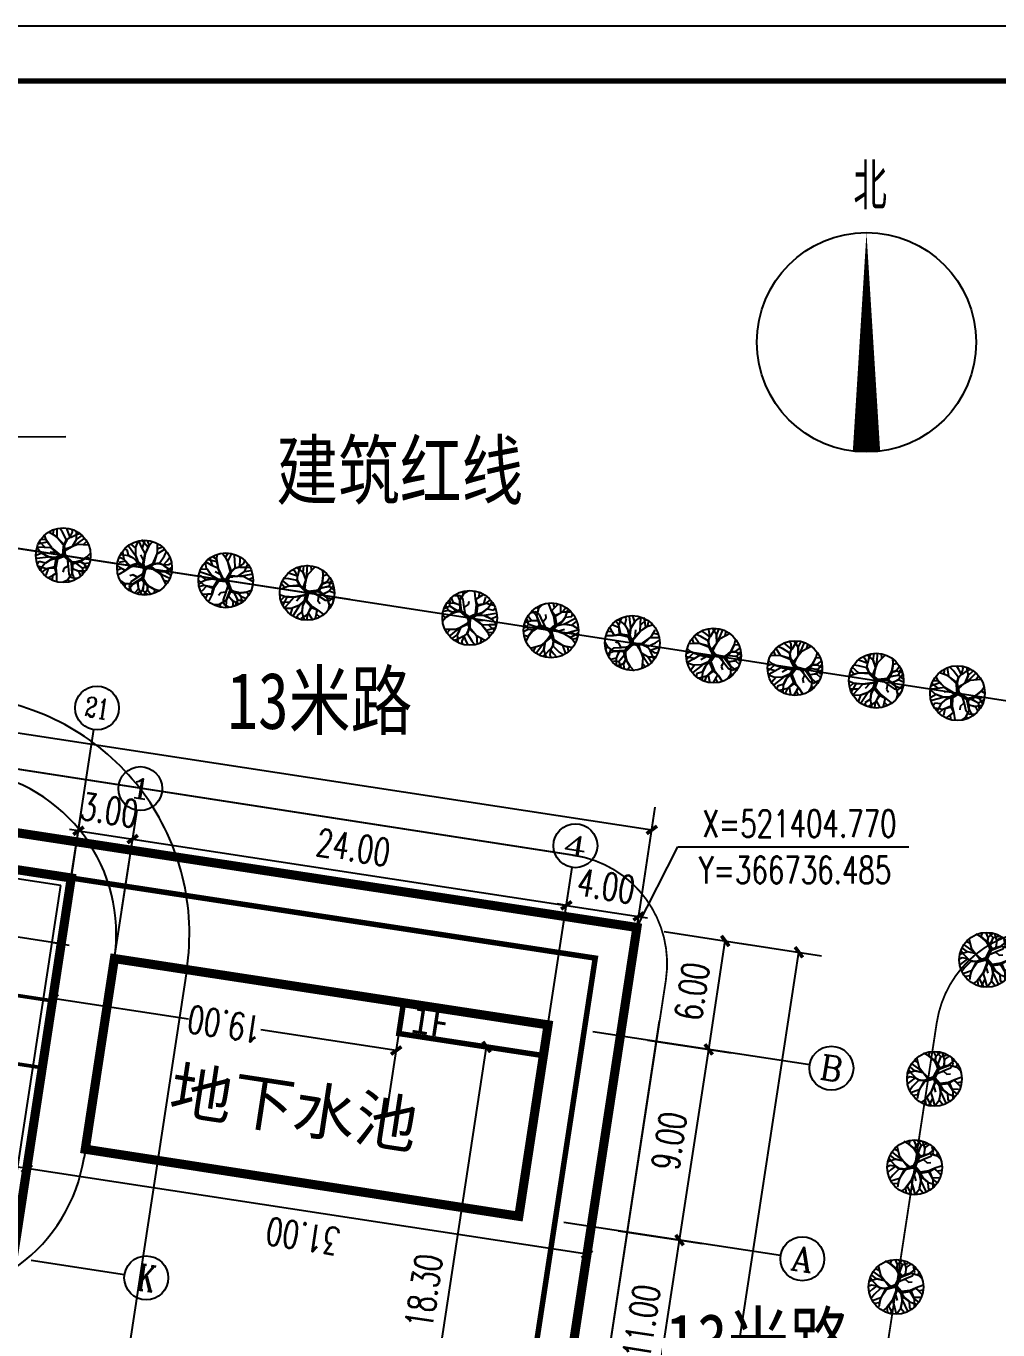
# Model space of a CAD drawing. Extents: x 367348645 to 367600945, y 521264746 to 521442946.
# Drawn here: x 367515007 to 367568174, y 521371633 to 521442946 of the extents above; entities that cross this region are included whole.
import ezdxf
from ezdxf.enums import TextEntityAlignment as Align

# ---------------------------------------------------------------- set-up
doc = ezdxf.new("R2010")
doc.units = 0
doc.header["$LTSCALE"] = 1000
doc.header["$MEASUREMENT"] = 0
doc.linetypes.add('DASH', pattern=[0.35, 0.25, -0.1])
for name, color, linetype in [('0-图框', 4, 'Continuous'), ('AXIS', 3, 'Continuous'), ('AXIS_TEXT', 7, 'Continuous'), ('DIM_COOR', 3, 'Continuous'), ('DIM_SYMB', 3, 'Continuous'), ('DLSS', 5, 'Continuous'), ('PUB_DIM', 3, 'Continuous'), ('PUB_TEXT', 7, 'Continuous'), ('PUB_TITLE', 4, 'Continuous'), ('TREE', 74, 'Continuous')]:
    doc.layers.add(name, color=color, linetype=linetype)
doc.styles.add('-宋体', font='SimSun.ttf', dxfattribs={"width": 0.8})
doc.styles.add('_TCH_AXIS', font='COMPLEX', dxfattribs={"bigfont": 'GBCBIG'})
doc.styles.add('_TCH_DIM', font='SIMPLEX', dxfattribs={"bigfont": 'GBCBIG'})
doc.styles.add('_TCH_DIM_T3', font='SIMPLEX', dxfattribs={"width": 0.705882, "bigfont": 'GBCBIG'})
doc.styles.add('COMPLEX', font='COMPLEX')
doc.styles.add('DIM_FONT', font='SIMPLEX', dxfattribs={"width": 0.7, "bigfont": 'GBCBIG'})
doc.styles.add('TQ', font='SIMHEI.TTF')
doc.dimstyles.new('_TCH_ARCH_MM_M&&500', dxfattribs={"dimtxt": 1487.5, "dimasz": 500, "dimexe": 1250, "dimexo": 1500, "dimgap": 631.25, "dimtad": 1, "dimlfac": 0.001, "dimzin": 0, "dimdsep": 46, "dimtxsty": '_TCH_DIM_T3', "dimblk": 'ARCHTICK', "dimcen": 0.09, "dimclrt": 7, "dimazin": 2, "dimtfac": 1, "dimtdec": 0, "dimtix": 1, "dimtmove": 2, "dimatfit": 3, "dimldrblk": 'ARCHTICK', "dimfxl": 1, "dimtolj": 1, "dimtzin": 0, "dimarcsym": 0})
doc.dimstyles.new('DIMN300', dxfattribs={"dimscale": 3, "dimtxt": 300, "dimasz": 1, "dimexe": 250, "dimexo": 300, "dimgap": 150, "dimtad": 1, "dimdec": 0, "dimzin": 0, "dimdsep": 46, "dimtxsty": 'DIM_FONT', "dimblk": '_DIMX', "dimcen": 0.09, "dimclrt": 7, "dimadec": 0, "dimazin": 0, "dimtfac": 1, "dimtdec": 0, "dimtix": 1, "dimtmove": 2, "dimatfit": 3, "dimldrblk": '_DIMX', "dimfxl": 1, "dimtolj": 1, "dimtzin": 0, "dimarcsym": 0})

# ---------------------------------------------------------------- blocks, each defined once
blk = doc.blocks.new('$植物$00000094')
for p, q in [((-176, 850, 0), (-203, 1050, 0)), ((-176, 850, 0), (38, 1064, 0)), ((-42, 970, 0), (-96, 1064, 0)), ((212, 970, 0), (172, 1050, 0)), ((-551, 583, 0), (-791, 703, 0)), ((-524, 743, 0), (-671, 837, 0)), ((-310, 489, 0), (-551, 583, 0)), ((-524, 583, 0), (-524, 930, 0)), ((-510, 569, 0), (-524, 743, 0)), ((-283, 529, 0), (-524, 583, 0)), ((-203, 770, 0), (-390, 970, 0)), ((-310, 516, 0), (-203, 770, 0)), ((-256, 516, 0), (-176, 850, 0)), ((52, 770, 0), (-42, 970, 0)), ((11, 315, 0), (65, 556, 0)), ((25, 289, 0), (78, 556, 0)), ((38, 770, 0), (212, 970, 0)), ((65, 556, 0), (38, 770, 0)), ((78, 556, 0), (52, 770, 0)), ((52, 315, 0), (225, 569, 0)), ((52, 382, 0), (199, 543, 0)), ((199, 556, 0), (359, 997, 0)), ((199, 543, 0), (453, 716, 0)), ((225, 569, 0), (493, 743, 0)), ((453, 716, 0), (480, 957, 0)), ((480, 289, 0), (613, 529, 0)), ((493, 743, 0), (734, 783, 0)), ((613, 529, 0), (747, 756, 0)), ((613, 503, 0), (894, 583, 0)), ((747, 329, 0), (854, 703, 0)), ((-805, 21, 0), (-1072, 48, 0)), ((-952, 289, 0), (-1059, 235, 0)), ((-938, 115, 0), (-1059, -72, 0)), ((-952, 302, 0), (-952, 489, 0)), ((-805, 35, 0), (-952, 302, 0)), ((-805, 35, 0), (-952, 289, 0)), ((-765, 142, 0), (-938, 115, 0)), ((-403, -139, 0), (-805, 35, 0)), ((-443, -179, 0), (-805, 21, 0)), ((-470, 21, 0), (-765, 142, 0)), ((-484, 222, 0), (-591, 315, 0)), ((-470, 35, 0), (-484, 222, 0)), ((-270, -72, 0), (-470, 35, 0)), ((-203, -72, 0), (-470, 21, 0)), ((-42, 8, 0), (-403, -139, 0)), ((-243, 489, 0), (-310, 516, 0)), ((-29, 275, 0), (-310, 489, 0)), ((-2, 329, 0), (-256, 516, 0)), ((-176, 409, 0), (-243, 489, 0)), ((-122, 382, 0), (-176, 409, 0)), ((-69, 355, 0), (-122, 382, 0)), ((-42, 289, 0), (-69, 355, 0)), ((-56, -5, 0), (-29, 275, 0)), ((-42, 8, 0), (11, 315, 0)), ((92, 115, 0), (-15, -19, 0)), ((-15, 35, 0), (346, -233, 0)), ((-15, 21, 0), (292, -166, 0)), ((-2, -45, 0), (52, 88, 0)), ((0, 2, 0), (52, 315, 0)), ((0, 2, 0), (25, 289, 0)), ((25, 115, 0), (480, 289, 0)), ((38, -45, 0), (52, 382, 0)), ((52, 88, 0), (480, 275, 0)), ((212, 168, 0), (346, 409, 0)), ((480, 275, 0), (854, 342, 0)), ((480, 275, 0), (854, 329, 0)), ((493, 275, 0), (747, 329, 0)), ((734, -126, 0), (1042, 75, 0)), ((854, 342, 0), (948, 476, 0)), ((854, 329, 0), (1015, 302, 0)), ((-831, -259, 0), (-1059, -219, 0)), ((-818, -433, 0), (-992, -326, 0)), ((-831, -259, 0), (-952, -500, 0)), ((-631, -72, 0), (-831, -259, 0)), ((-617, -86, 0), (-831, -246, 0)), ((-497, -313, 0), (-818, -433, 0)), ((-805, -446, 0), (-818, -660, 0)), ((-484, -286, 0), (-805, -446, 0)), ((-497, -460, 0), (-684, -580, 0)), ((-537, -500, 0), (-658, -580, 0)), ((-430, -139, 0), (-617, -86, 0)), ((-470, -166, 0), (-537, -500, 0)), ((-524, -487, 0), (-497, -807, 0)), ((-377, -166, 0), (-510, -446, 0)), ((-510, -446, 0), (-484, -807, 0)), ((-390, -139, 0), (-497, -460, 0)), ((-417, -152, 0), (-497, -406, 0)), ((-457, -192, 0), (-497, -313, 0)), ((-430, -206, 0), (-497, -500, 0)), ((-350, -152, 0), (-457, -192, 0)), ((-15, -5, 0), (-443, -179, 0)), ((-29, -72, 0), (-430, -206, 0)), ((-42, -32, 0), (-377, -166, 0)), ((-29, -59, 0), (-350, -152, 0)), ((25, -86, 0), (-270, -72, 0)), ((-29, -32, 0), (-203, -72, 0)), ((-56, -5, 0), (292, -192, 0)), ((-15, -59, 0), (185, -192, 0)), ((-2, -86, 0), (359, -246, 0)), ((118, -126, 0), (132, -286, 0)), ((185, -192, 0), (118, -714, 0)), ((132, -126, 0), (159, -714, 0)), ((145, -139, 0), (145, -487, 0)), ((145, -487, 0), (319, -754, 0)), ((159, -513, 0), (306, -754, 0)), ((292, -166, 0), (480, -380, 0)), ((292, -192, 0), (466, -393, 0)), ((306, -192, 0), (734, -112, 0)), ((346, -233, 0), (734, -112, 0)), ((359, -246, 0), (466, -406, 0)), ((466, -393, 0), (506, -567, 0)), ((480, -380, 0), (506, -553, 0)), ((480, -393, 0), (827, -393, 0)), ((734, -112, 0), (921, -19, 0)), ((734, -112, 0), (1055, -273, 0)), ((827, -393, 0), (1015, -366, 0)), ((921, -19, 0), (1055, -126, 0)), ((-684, -580, 0), (-912, -567, 0)), ((-671, -580, 0), (-738, -767, 0)), ((-497, -807, 0), (-631, -874, 0)), ((-484, -807, 0), (-417, -1021, 0)), ((118, -714, 0), (-96, -1075, 0)), ((11, -914, 0), (65, -1088, 0)), ((159, -714, 0), (212, -1088, 0)), ((306, -754, 0), (600, -901, 0)), ((319, -754, 0), (346, -1021, 0)), ((493, -847, 0), (466, -981, 0)), ((493, -580, 0), (493, -847, 0)), ((506, -553, 0), (640, -740, 0)), ((506, -567, 0), (720, -593, 0)), ((640, -740, 0), (747, -781, 0)), ((720, -593, 0), (881, -607, 0))]:
    blk.add_line(p, q)
blk.add_circle((0, 2, 0), 1086)
blk = doc.blocks.new('_ArchTick')
at = {"color": 0, "linetype": 'ByBlock', "const_width": 0.4}
blk.add_lwpolyline([(-0.5, -0.5), (0.5, 0.5)], dxfattribs=at)
blk = doc.blocks.new('*D14')
at = {"color": 0, "linetype": 'ByBlock'}
for p, q in [((366618042, 521111040), (366618748, 521115657)), ((366703109, 521101498), (366618559, 521114421)), ((366702592, 521098116), (366703298, 521102734))]:
    blk.add_line(p, q, dxfattribs=at)
at = {"layer": 'Defpoints', "color": 0, "linetype": 'ByBlock'}
for p in [(366618559, 521114421), (366617816, 521109557), (366702365, 521096634)]:
    blk.add_point(p, dxfattribs=at)
at = {"color": 0, "linetype": 'ByBlock', "xscale": 500, "yscale": 500, "zscale": 500}
for p, rotation in [((366618559, 521114421), 171.3095278682169), ((366703109, 521101498), 351.3095278682169)]:
    blk.add_blockref('_ArchTick', p, dxfattribs=dict(at, rotation=rotation))
at = {"color": 7, "linetype": 'ByBlock', "insert": (366660626, 521106600), "char_height": 1487.5, "attachment_point": 5, "rotation": 171.30953, "style": '_TCH_DIM_T3'}
blk.add_mtext('\\A1;85.53', dxfattribs=at)
blk = doc.blocks.new('*D15')
at = {"color": 0, "linetype": 'ByBlock'}
for p, q in [((366702592, 521098116), (366703298, 521102734)), ((366733753, 521096814), (366703109, 521101498)), ((366733236, 521093432), (366733942, 521098049))]:
    blk.add_line(p, q, dxfattribs=at)
at = {"layer": 'Defpoints', "color": 0, "linetype": 'ByBlock'}
for p in [(366703109, 521101498), (366702365, 521096634), (366733010, 521091950)]:
    blk.add_point(p, dxfattribs=at)
at = {"color": 0, "linetype": 'ByBlock', "xscale": 500, "yscale": 500, "zscale": 500}
for p, rotation in [((366703109, 521101498), 171.309527868228), ((366733753, 521096814), 351.309527868228)]:
    blk.add_blockref('_ArchTick', p, dxfattribs=dict(at, rotation=rotation))
at = {"color": 7, "linetype": 'ByBlock', "insert": (366718223, 521097797), "char_height": 1487.5, "attachment_point": 5, "rotation": 171.30953, "style": '_TCH_DIM_T3'}
blk.add_mtext('\\A1;31.00', dxfattribs=at)
blk = doc.blocks.new('*D27')
at = {"color": 0, "linetype": 'ByBlock'}
for p, q in [((367554171, 521392766), (367558520, 521392101)), ((367545196, 521313209), (367557284, 521392290)), ((367542083, 521313685), (367546432, 521313020))]:
    blk.add_line(p, q, dxfattribs=at)
at = {"layer": 'Defpoints', "color": 0, "linetype": 'ByBlock'}
for p in [(367552688, 521392993), (367557284, 521392290), (367540600, 521313912)]:
    blk.add_point(p, dxfattribs=at)
at = {"color": 0, "linetype": 'ByBlock', "xscale": 500, "yscale": 500, "zscale": 500}
for p, rotation in [((367557284, 521392290), 81.30926966846582), ((367545196, 521313209), 261.3092696684658)]:
    blk.add_blockref('_ArchTick', p, dxfattribs=dict(at, rotation=rotation))
at = {"color": 7, "linetype": 'ByBlock', "insert": (367549881, 521352957), "char_height": 1487.5, "attachment_point": 5, "rotation": 81.30927, "style": '_TCH_DIM_T3'}
blk.add_mtext('\\A1;80.00', dxfattribs=at)
blk = doc.blocks.new('*D30')
at = {"color": 0, "linetype": 'ByBlock'}
for p, q in [((367547407, 521377060), (367551993, 521376359)), ((367549329, 521367205), (367550757, 521376548)), ((367545979, 521367717), (367550564, 521367016))]:
    blk.add_line(p, q, dxfattribs=at)
at = {"layer": 'Defpoints', "color": 0, "linetype": 'ByBlock'}
for p in [(367545925, 521377287), (367550757, 521376548), (367544496, 521367943)]:
    blk.add_point(p, dxfattribs=at)
at = {"color": 0, "linetype": 'ByBlock', "xscale": 500, "yscale": 500, "zscale": 500}
for p, rotation in [((367550757, 521376548), 81.30926966831778), ((367549329, 521367205), 261.3092696683178)]:
    blk.add_blockref('_ArchTick', p, dxfattribs=dict(at, rotation=rotation))
at = {"color": 7, "linetype": 'ByBlock', "insert": (367548684, 521372084), "char_height": 1487.5, "attachment_point": 5, "rotation": 81.30927, "style": '_TCH_DIM_T3'}
blk.add_mtext('\\A1;11.00', dxfattribs=at)
blk = doc.blocks.new('*D35')
at = {"color": 0, "linetype": 'ByBlock'}
for p, q in [((366602248, 521136721), (366603026, 521141813)), ((366602837, 521140577), (366737301, 521120024)), ((366736712, 521116168), (366737490, 521121260))]:
    blk.add_line(p, q, dxfattribs=at)
at = {"layer": 'Defpoints', "color": 0, "linetype": 'ByBlock'}
for p in [(366602021, 521135239), (366737301, 521120024), (366736485, 521114686)]:
    blk.add_point(p, dxfattribs=at)
at = {"color": 0, "linetype": 'ByBlock', "xscale": 500, "yscale": 500, "zscale": 500}
for p, rotation in [((366602837, 521140577), 171.3095278682207), ((366737301, 521120024), 351.3095278682207)]:
    blk.add_blockref('_ArchTick', p, dxfattribs=dict(at, rotation=rotation))
at = {"color": 7, "linetype": 'ByBlock', "insert": (366670277, 521131660), "char_height": 1487.5, "attachment_point": 5, "rotation": 351.30953, "style": '_TCH_DIM_T3'}
blk.add_mtext('\\A1;136.03', dxfattribs=at)
blk = doc.blocks.new('_DIMX')
blk.add_line((-150, 0), (150, 0))
blk.add_lwpolyline([(-70, -70), (70, 70)])
blk = doc.blocks.new('*D37')
at = {"color": 0, "linetype": 'ByBlock'}
for p, q in [((367415198, 521411074), (367414671, 521407626)), ((367516926, 521392754), (367414788, 521408366)), ((367517342, 521395461), (367516815, 521392012))]:
    blk.add_line(p, q, dxfattribs=at)
at = {"layer": 'Defpoints', "color": 0, "linetype": 'ByBlock'}
for p in [(367415334, 521411964), (367414785, 521408367), (367517478, 521396351)]:
    blk.add_point(p, dxfattribs=at)
at = {"color": 0, "linetype": 'ByBlock', "xscale": 3, "yscale": 3, "zscale": 3}
for p, rotation in [((367414785, 521408367), 171.3092696683461), ((367516928, 521392754), 351.3092696683461)]:
    blk.add_blockref('_DIMX', p, dxfattribs=dict(at, rotation=rotation))
at = {"color": 7, "linetype": 'ByBlock', "insert": (367465993, 521401450), "char_height": 900, "attachment_point": 5, "rotation": 351.30927, "style": 'DIM_FONT'}
blk.add_mtext('\\A1;103.33', dxfattribs=at)
blk = doc.blocks.new('_AXISO')
blk.add_circle((0, 0), 0.5)
at = {"layer": 'AXIS_TEXT', "style": 'COMPLEX', "width": 1.041667}
blk.add_attdef('A', text='', height=0.56, dxfattribs=at).set_placement((-0.25, -0.28), (0.25, -0.28), align=Align.FIT)
blk = doc.blocks.new('*D40')
at = {"color": 0, "linetype": 'ByBlock'}
for p, q in [((367549001, 521387486), (367553586, 521386786)), ((367550757, 521376548), (367552351, 521386975)), ((367547407, 521377060), (367551993, 521376359))]:
    blk.add_line(p, q, dxfattribs=at)
at = {"layer": 'Defpoints', "color": 0, "linetype": 'ByBlock'}
for p in [(367547518, 521387713), (367552351, 521386975), (367545925, 521377287)]:
    blk.add_point(p, dxfattribs=at)
at = {"color": 0, "linetype": 'ByBlock', "xscale": 500, "yscale": 500, "zscale": 500}
for p, rotation in [((367552351, 521386975), 81.309269668377), ((367550757, 521376548), 261.309269668377)]:
    blk.add_blockref('_ArchTick', p, dxfattribs=dict(at, rotation=rotation))
at = {"color": 7, "linetype": 'ByBlock', "insert": (367550195, 521381969), "char_height": 1487.5, "attachment_point": 5, "rotation": 81.30927, "style": '_TCH_DIM_T3'}
blk.add_mtext('\\A1;9.00', dxfattribs=at)
blk = doc.blocks.new('*D41')
at = {"color": 0, "linetype": 'ByBlock'}
for p, q in [((367549908, 521393418), (367554493, 521392717)), ((367552351, 521386975), (367553257, 521392906)), ((367549001, 521387486), (367553586, 521386786))]:
    blk.add_line(p, q, dxfattribs=at)
at = {"layer": 'Defpoints', "color": 0, "linetype": 'ByBlock'}
for p in [(367548425, 521393644), (367553257, 521392906), (367547518, 521387713)]:
    blk.add_point(p, dxfattribs=at)
at = {"color": 0, "linetype": 'ByBlock', "xscale": 500, "yscale": 500, "zscale": 500}
for p, rotation in [((367553257, 521392906), 81.30926966934356), ((367552351, 521386975), 261.3092696693436)]:
    blk.add_blockref('_ArchTick', p, dxfattribs=dict(at, rotation=rotation))
at = {"color": 7, "linetype": 'ByBlock', "insert": (367551445, 521390148), "char_height": 1487.5, "attachment_point": 5, "rotation": 81.30927, "style": '_TCH_DIM_T3'}
blk.add_mtext('\\A1;6.00', dxfattribs=at)
blk = doc.blocks.new('*D42')
at = {"color": 0, "linetype": 'ByBlock'}
for p, q in [((367516671, 521391069), (367517449, 521396160)), ((367519637, 521390616), (367520415, 521395707)), ((367517260, 521394925), (367516766, 521395000)), ((367517260, 521394925), (367520226, 521394471)), ((367520226, 521394471), (367520720, 521394396))]:
    blk.add_line(p, q, dxfattribs=at)
at = {"layer": 'Defpoints', "color": 0, "linetype": 'ByBlock'}
for p in [(367520226, 521394471), (367516444, 521389586), (367519410, 521389133)]:
    blk.add_point(p, dxfattribs=at)
at = {"color": 0, "linetype": 'ByBlock', "xscale": 500, "yscale": 500, "zscale": 500}
for p, rotation in [((367517260, 521394925), 351.3095278689499), ((367520226, 521394471), 171.3095278689499)]:
    blk.add_blockref('_ArchTick', p, dxfattribs=dict(at, rotation=rotation))
at = {"color": 7, "linetype": 'ByBlock', "insert": (367518951, 521396057), "char_height": 1487.5, "attachment_point": 5, "rotation": 351.30953, "style": '_TCH_DIM_T3'}
blk.add_mtext('\\A1;3.00', dxfattribs=at)
blk = doc.blocks.new('*D43')
at = {"color": 0, "linetype": 'ByBlock'}
for p, q in [((367519637, 521390616), (367520415, 521395707)), ((367520226, 521394471), (367543951, 521390845)), ((367543361, 521386989), (367544140, 521392081))]:
    blk.add_line(p, q, dxfattribs=at)
at = {"layer": 'Defpoints', "color": 0, "linetype": 'ByBlock'}
for p in [(367543951, 521390845), (367519410, 521389133), (367543135, 521385507)]:
    blk.add_point(p, dxfattribs=at)
at = {"color": 0, "linetype": 'ByBlock', "xscale": 500, "yscale": 500, "zscale": 500}
for p, rotation in [((367520226, 521394471), 171.3095278682036), ((367543951, 521390845), 351.3095278682036)]:
    blk.add_blockref('_ArchTick', p, dxfattribs=dict(at, rotation=rotation))
at = {"color": 7, "linetype": 'ByBlock', "insert": (367532296, 521394018), "char_height": 1487.5, "attachment_point": 5, "rotation": 351.30953, "style": '_TCH_DIM_T3'}
blk.add_mtext('\\A1;24.00', dxfattribs=at)
blk = doc.blocks.new('*D44')
at = {"color": 0, "linetype": 'ByBlock'}
for p, q in [((367543361, 521386989), (367544140, 521392081)), ((367547315, 521386385), (367548094, 521391476)), ((367543951, 521390845), (367543456, 521390921)), ((367543951, 521390845), (367547905, 521390241)), ((367547905, 521390241), (367548399, 521390165))]:
    blk.add_line(p, q, dxfattribs=at)
at = {"layer": 'Defpoints', "color": 0, "linetype": 'ByBlock'}
for p in [(367547905, 521390241), (367543135, 521385507), (367547089, 521384902)]:
    blk.add_point(p, dxfattribs=at)
at = {"color": 0, "linetype": 'ByBlock', "xscale": 500, "yscale": 500, "zscale": 500}
for p, rotation in [((367543951, 521390845), 351.3095278675861), ((367547905, 521390241), 171.3095278675861)]:
    blk.add_blockref('_ArchTick', p, dxfattribs=dict(at, rotation=rotation))
at = {"color": 7, "linetype": 'ByBlock', "insert": (367546135, 521391902), "char_height": 1487.5, "attachment_point": 5, "rotation": 351.30953, "style": '_TCH_DIM_T3'}
blk.add_mtext('\\A1;4.00', dxfattribs=at)
blk = doc.blocks.new('*D45')
at = {"color": 0, "linetype": 'ByBlock'}
for p, q in [((367536853, 521387624), (367541438, 521386923)), ((367537438, 521369022), (367540203, 521387112)), ((367534088, 521369534), (367538673, 521368833))]:
    blk.add_line(p, q, dxfattribs=at)
at = {"layer": 'Defpoints', "color": 0, "linetype": 'ByBlock'}
for p in [(367535370, 521387850), (367540203, 521387112), (367532605, 521369761)]:
    blk.add_point(p, dxfattribs=at)
at = {"color": 0, "linetype": 'ByBlock', "xscale": 500, "yscale": 500, "zscale": 500}
for p, rotation in [((367540203, 521387112), 81.30939450490757), ((367537438, 521369022), 261.3093945049076)]:
    blk.add_blockref('_ArchTick', p, dxfattribs=dict(at, rotation=rotation))
at = {"color": 7, "linetype": 'ByBlock', "insert": (367536770, 521373754), "char_height": 1487.5, "attachment_point": 5, "rotation": 81.30939, "style": '_TCH_DIM_T3'}
blk.add_mtext('\\A1;18.30', dxfattribs=at)
blk = doc.blocks.new('*D46')
at = {"color": 0, "linetype": 'ByBlock'}
for p, q in [((367515958, 521386405), (367516664, 521391022)), ((367516475, 521389787), (367523889, 521388653)), ((367535257, 521386916), (367527843, 521388049)), ((367534740, 521383534), (367535446, 521388151))]:
    blk.add_line(p, q, dxfattribs=at)
at = {"layer": 'Defpoints', "color": 0, "linetype": 'ByBlock'}
for p in [(367516475, 521389787), (367515731, 521384922), (367534514, 521382052)]:
    blk.add_point(p, dxfattribs=at)
at = {"color": 0, "linetype": 'ByBlock', "xscale": 500, "yscale": 500, "zscale": 500}
for p, rotation in [((367516475, 521389787), 171.309527868238), ((367535257, 521386916), 351.309527868238)]:
    blk.add_blockref('_ArchTick', p, dxfattribs=dict(at, rotation=rotation))
at = {"color": 7, "linetype": 'ByBlock', "insert": (367525866, 521388351), "char_height": 1487.5, "attachment_point": 5, "rotation": 171.30953, "style": '_TCH_DIM_T3'}
blk.add_mtext('\\A1;19.00', dxfattribs=at)

msp = doc.modelspace()

# ---------------------------------------------------------------- linework, layer by layer
for p, q in [((367514305.265, 521375592.37), (367517478.384, 521396351.255)), ((367518246.163, 521381517.309), (367519839.892, 521391943.966)), ((367522102.237, 521391598.054), (367543564.335, 521388317.544)), ((367535399.319, 521387845.833), (367535656.183, 521389526.316)), ((367535399.319, 521387845.833), (367543307.472, 521386637.062)), ((367541964.197, 521377848.974), (367543564.335, 521388317.544))]:
    msp.add_line(p, q)
at = {"color": 3}
for p, q in [((367519839.532, 521391943.852), (367518177.422, 521381070.151)), ((367523793.614, 521391339.511), (367513821.028, 521326097.773)), ((367546473.159, 521367641.078), (367549667.185, 521388536.745))]:
    msp.add_line(p, q, dxfattribs=at)
for points in [[(367356144.58, 521439945.751), (367576944.58, 521439945.751), (367576944.58, 521267745.751), (367356144.58, 521267745.751), (367356144.58, 521439945.751)], [(367420424.073, 521439945.751), (367418293.752, 521433078.497), (367423645.752, 521428410.497), (367577687.949, 521404652.162)], [(367534662.178, 521316842.479), (367546145.774, 521391969.407), (367415334.479, 521411964.086), (367395799.44, 521352281.045), (367415757.541, 521345748.498)]]:
    msp.add_lwpolyline(points)
at = {"color": 1, "linetype": 'DASH', "ltscale": 5, "const_width": 500}
for points in [[(367548425.014, 521393644.251), (367536337.014, 521314563.251), (367388734.014, 521337124.251), (367413961.014, 521414197.251)], [(367519839.892, 521391943.966), (367543564.335, 521388317.544), (367541964.197, 521377848.974), (367518246.18, 521381517.416)]]:
    msp.add_lwpolyline(points, close=True, dxfattribs=at)
at = {"color": 2, "linetype": 'DASH', "ltscale": 5, "const_width": 300}
msp.add_lwpolyline([(367546145.774, 521391969.407), (367534662.177, 521316842.476), (367391368.833, 521338744.749), (367415334.479, 521411964.086)], close=True, dxfattribs=at)
at = {"color": 4, "const_width": 500}
msp.add_lwpolyline([(367517478.384, 521396351.255), (367415334.479, 521411964.086), (367395799.44, 521352281.045), (367415757.541, 521345748.498), (367429755.857, 521388515.859), (367514305.265, 521375592.37)], close=True, dxfattribs=at)
msp.add_lwpolyline([(367516908.574, 521395932.544), (367415677.845, 521411405.795), (367396430.169, 521352600.701), (367415437.885, 521346379.228), (367429412.491, 521389074.15), (367513886.556, 521376162.177)], close=True)
at = {"color": 4}
for points, const_width in [([(367516449.797, 521389630.409), (367509035.895, 521390763.571), (367508476.868, 521387106.046)], 200), ([(367535399.319, 521387845.833), (367535656.183, 521389526.316), (367543564.335, 521388317.544), (367543307.472, 521386637.062), (367535399.319, 521387845.833)], 300), ([(367515890.77, 521385972.884), (367508476.868, 521387106.046), (367506890.441, 521376726.583)], 200)]:
    msp.add_lwpolyline(points, dxfattribs=dict(at, const_width=const_width))
at = {"color": 3}
for centre, radius, start, end in [((367510942.867, 521393303.76), 13000, 351.30926967, 81.30952787), ((367510942.867, 521393303.76), 9000, 351.30926967, 81.30952787), ((367509280.757, 521382430.059), 9000, 261.30952787, 351.30926967)]:
    msp.add_arc(centre, radius, start, end, dxfattribs=at)
at = {"layer": '0-图框'}
msp.add_lwpolyline([(367348644.58, 521264745.751), (367600944.58, 521264745.751), (367600944.58, 521442945.751), (367348644.58, 521442945.751)], close=True, dxfattribs=at)
at = {"layer": '0-图框', "const_width": 300}
msp.add_lwpolyline([(367356144.58, 521267745.751), (367597944.58, 521267745.751), (367597944.58, 521439945.751), (367356144.58, 521439945.751)], close=True, dxfattribs=at)
at = {"layer": 'AXIS'}
for p, q in [((367516895.061, 521392602.755), (367518708.12, 521404464.998)), ((367519266.723, 521388193.913), (367521079.782, 521400056.157)), ((367543067.574, 521385067.132), (367544880.634, 521396929.375)), ((367557878.62, 521386129.808), (367546016.377, 521387942.867)), ((367556284.861, 521375703.265), (367544422.618, 521377516.324)), ((367515293.537, 521375442.536), (367520393.538, 521374663.038))]:
    msp.add_line(p, q, dxfattribs=at)
at = {"layer": 'DIM_COOR', "color": 3}
for p, q in [((367548425.014, 521393644.251), (367550657.012, 521398056.21)), ((367550657.012, 521398056.21), (367563307.012, 521398056.21))]:
    msp.add_line(p, q, dxfattribs=at)
at = {"layer": 'DIM_SYMB'}
for points in [[(367560982.705, 521419651.768, 1500, 0, 0), (367560982.705, 521431651.768, 0, 0, 0)], [(367542961.615, 521414997.353, 0, 0, 0), (367529261.458, 521414997.353, 0, 0, 0), (367521840.922, 521397203.685, 400, 0, 0), (367521263.567, 521395819.25, 0, 0, 0)]]:
    msp.add_lwpolyline(points, format="xyseb", dxfattribs=at)
msp.add_circle((367560982.705, 521425651.768), 6000, dxfattribs=at)
at = {"layer": 'DLSS', "color": 0, "linetype": 'Continuous', "const_width": 100, "flags": 128}
msp.add_lwpolyline([(367423645.752, 521428410.497), (367451328.752, 521424114.497), (367493960.752, 521417530.497), (367532714.752, 521411588.497)], dxfattribs=at)
at = {"layer": 'DLSS', "color": 0, "linetype": 'Continuous', "flags": 128}
msp.add_lwpolyline([(367417984.383, 521417159.896, 100, 100, 0), (367448994.383, 521412423.896, 100, 100, 0), (367484840.383, 521406908.896, 100, 100, 0), (367544994.019, 521397591.948, 100, 100, -0.41363288), (367550006.764, 521390756.042, 100, 100, 0), (367538718.277, 521316905.539, 100, 100, -0.413500165), (367531895.014, 521311878.843, 100, 100, 0), (367450884.383, 521324059.896, 0, 0, 0)], format="xyseb", dxfattribs=at)
at = {"layer": 'DLSS', "color": 0, "linetype": 'Continuous', "const_width": 100, "flags": 128}
msp.add_lwpolyline([(367576944.58, 521305105.027), (367558594.949, 521307864.144, -0.41492732), (367553555.992, 521314704.051), (367564826.45, 521388436.602, -0.414794484), (367571675.924, 521393459.298), (367576944.58, 521392643.258)], format="xyb", dxfattribs=at)
at = {"layer": 'PUB_DIM'}
msp.add_lwpolyline([(367485448.891, 521403270.234), (367494999.407, 521420470.571), (367517182.329, 521420490.31)], dxfattribs=at)
at = {"layer": 'PUB_TITLE', "color": 4}
msp.add_lwpolyline([(367348644.58, 521264745.751), (367600944.58, 521264745.751), (367600944.58, 521442945.751), (367348644.58, 521442945.751)], close=True, dxfattribs=at)
at = {"layer": 'PUB_TITLE', "color": 4, "const_width": 300}
msp.add_lwpolyline([(367356144.58, 521267745.751), (367597944.58, 521267745.751), (367597944.58, 521439945.751), (367356144.58, 521439945.751)], close=True, dxfattribs=at)

# ---------------------------------------------------------------- block references
at = {"layer": 'AXIS'}
ref = msp.add_blockref('_AXISO', (367518889.426, 521405651.222), dxfattribs=dict(at, xscale=2400, yscale=2400, zscale=2400, rotation=351.3099999999999))
ref.add_attrib('A', '21', dxfattribs={"layer": 'AXIS_TEXT', "height": 1080.5627, "rotation": 351.31, "style": '_TCH_AXIS', "width": 0.862069}).set_placement((367518171.988, 521405214.322), (367519443.605, 521405019.964), align=Align.FIT)
ref = msp.add_blockref('_AXISO', (367521261.088, 521401242.381), dxfattribs=dict(at, xscale=2400, yscale=2400, zscale=2400, rotation=351.3099999999999))
ref.add_attrib('A', '1', dxfattribs={"layer": 'AXIS_TEXT', "height": 1080.563, "rotation": 351.31, "style": '_TCH_AXIS', "width": 2.777778}).set_placement((367520543.65, 521400805.481), (367521815.266, 521400611.123), align=Align.FIT)
ref = msp.add_blockref('_AXISO', (367545061.94, 521398115.599), dxfattribs=dict(at, xscale=2400, yscale=2400, zscale=2400, rotation=351.3099999999999))
ref.add_attrib('A', '4', dxfattribs={"layer": 'AXIS_TEXT', "height": 1080.563, "rotation": 351.31, "style": '_TCH_AXIS', "width": 1.5625}).set_placement((367544344.501, 521397678.699), (367545616.118, 521397484.341), align=Align.FIT)
ref = msp.add_blockref('_AXISO', (367559064.844, 521385948.502), dxfattribs=dict(at, xscale=2400, yscale=2400, zscale=2400, rotation=351.3100000039783))
ref.add_attrib('A', 'B', dxfattribs={"layer": 'AXIS_TEXT', "height": 1344, "rotation": 351.31, "style": 'COMPLEX', "width": 1.102941}).set_placement((367558370.201, 521385374.869), (367559556.425, 521385193.563), align=Align.FIT)
at = {"layer": 'AXIS', "xscale": 2400, "yscale": 2400, "zscale": 2400, "rotation": 351.3100000040597}
msp.add_blockref('_AXISO', (367557471.085, 521375521.959), dxfattribs=at).add_auto_attribs({'A': 'A'})
at = {"layer": 'AXIS'}
ref = msp.add_blockref('_AXISO', (367521579.762, 521374481.732), dxfattribs=dict(at, xscale=2400, yscale=2400, zscale=2400, rotation=351.3099999999999))
ref.add_attrib('A', 'K', dxfattribs={"layer": 'AXIS_TEXT', "height": 1397.844, "rotation": 351.31, "style": '_TCH_AXIS', "width": 0.736842}).set_placement((367521013.564, 521373861.232), (367521934.763, 521373720.433), align=Align.FIT)
at = {"layer": 'TREE', "xscale": 1.380810017685184, "yscale": 1.380810017685184, "zscale": 1.380810017685184}
for p, rotation in [((367517041.446, 521414005.833), 117.1617786187322), ((367521488.86, 521413319.896), 56.52638325144201), ((367525936.274, 521412633.96), 92.24402600177002), ((367530383.688, 521411948.024), 168.1838435010834), ((367539278.516, 521410576.151), 300.2874843592639), ((367543725.93, 521409890.214), 316.2620929593799), ((367548173.344, 521409204.278), 25.80767235328227), ((367552620.758, 521408518.342), 149.3307290871913), ((367557068.172, 521407832.405), 148.1771294289987), ((367561515.586, 521407146.469), 165.4591509750664), ((367565963, 521406460.532), 126.0829493087558), ((367567557.171, 521391877.629), 224.9299600207526), ((367564697.673, 521385368.407), 224.9299600207526), ((367563617.418, 521380526.182), 224.9299600207526), ((367562597.531, 521373988.384), 224.9299600207526)]:
    msp.add_blockref('$植物$00000094', p, dxfattribs=dict(at, rotation=rotation))

# ---------------------------------------------------------------- texts
at = {"color": 7, "style": 'TQ'}
for s, height, p in [('1F', 1500, (367536008.329, 521387909.856, -11092.77)), ('地下水池', 2500, (367522740.11, 521383598.016, -11092.77))]:
    msp.add_text(s, height=height, rotation=351.30927088, dxfattribs=at).set_placement(p)
at = {"layer": 'PUB_TEXT', "style": '_TCH_DIM'}
msp.add_text('北', height=2553.191, dxfattribs=at).set_placement((367560264.62, 521432901.768))
at = {"layer": 'PUB_TEXT'}
for s, height, style, width, p in [('建筑红线', 3096.2025, '-宋体', 0.8, (367528692.058, 521417097.386)), ('13米路', 3096.2025, '-宋体', 0.8, (367526009.042, 521404503.011)), ('X=521404.770', 1487.5, '_TCH_DIM', 0.705882, (367552007.012, 521398581.21)), ('Y=366736.485', 1487.5, '_TCH_DIM', 0.705882, (367551807.012, 521396043.71)), ('13米路', 3096.2025, '-宋体', 0.8, (367550005.282, 521369427.478))]:
    msp.add_text(s, height=height, dxfattribs=dict(at, style=style, width=width)).set_placement(p)

# ---------------------------------------------------------------- dimensions: what is measured, and where the dimension line sits
dim = msp.add_aligned_dim(p1=(367517478.314, 521396350.795), p2=(367415334.479, 521411964.086), distance=3638.937, text='103.33', dimstyle='DIMN300')
dim.commit()
dim.dimension.update_dxf_attribs({"geometry": '*D37', "text_midpoint": (367465992.541, 521401449.951)})
at = {"layer": 'PUB_DIM'}
dim = msp.add_aligned_dim(p1=(367413961.014, 521414197.251), p2=(367548425.014, 521393644.251), distance=5400.555, text='136.03', dimstyle='_TCH_ARCH_MM_M&&500', dxfattribs=at)
dim.commit()
dim.dimension.update_dxf_attribs({"geometry": '*D35', "text_midpoint": (367482216.776, 521410618.516), "insert": (811940.014, 278958.739)})
for p1, p2, picture, middle in [((367517057.125, 521393595.128), (367520022.999, 521393141.79), '*D42', (367519563.824, 521400066.224)), ((367520022.999, 521393141.79), (367543747.459, 521389515.475), '*D43', (367532908.991, 521398026.398)), ((367543747.459, 521389515.475), (367547701.523, 521388911.091), '*D44', (367546748.253, 521395911.048))]:
    dim = msp.add_aligned_dim(p1=p1, p2=p2, distance=5400.555, dimstyle='_TCH_ARCH_MM_M&&500', dxfattribs=at)
    dim.commit()
    dim.dimension.update_dxf_attribs({"geometry": picture, "text_midpoint": middle, "insert": (612.775, 4008.842)})
for base, p1, p2, text, picture, middle, turn in [((367430499.361, 521393380.088), (367514305.265, 521375592.37), (367429755.857, 521388515.859), '85.53', '*D14', (367472566.308, 521385559.13), 171.30952786), ((367515048.769, 521380456.599), (367544949.694, 521370908.329), (367514305.265, 521375592.37), '31.00', '*D15', (367530163.226, 521376755.365), 171.30952787)]:
    dim = msp.add_linear_dim(base=base, p1=p1, p2=p2, angle=171.30952787, text=text, dimstyle='_TCH_ARCH_MM_M&&500', override={"dimgap": 0}, dxfattribs=at)
    dim.commit()
    dim.dimension.update_dxf_attribs({"geometry": picture, "text_midpoint": middle, "dimtype": 161, "text_rotation": turn, "insert": (811940.014, 278958.739)})
for p1, p2, distance, text, picture, middle in [((367547518.409, 521387713.14), (367548425.014, 521393644.251), -4888.383, '6.00', '*D41', (367551444.755, 521390147.82)), ((367540600.051, 521313911.62), (367552688.051, 521392992.62), -4649.49, '80.00', '*D27', (367549880.945, 521352957.342)), ((367545924.65, 521377286.598), (367547518.409, 521387713.14), -4888.383, '9.00', '*D40', (367550194.573, 521381968.994)), ((367544496.46, 521367943.228), (367545924.65, 521377286.598), -4888.383, '11.00', '*D30', (367548683.599, 521372084.038))]:
    dim = msp.add_aligned_dim(p1=p1, p2=p2, distance=distance, text=text, dimstyle='_TCH_ARCH_MM_M&&500', dxfattribs=at)
    dim.commit()
    dim.dimension.update_dxf_attribs({"geometry": picture, "text_midpoint": middle})
dim = msp.add_aligned_dim(p1=(367534513.655, 521382051.546), p2=(367515731.421, 521384922.435), distance=-4920.724, dimstyle='_TCH_ARCH_MM_M&&500', override={"dimgap": 0}, dxfattribs=at)
dim.commit()
dim.dimension.update_dxf_attribs({"geometry": '*D46', "text_midpoint": (367525866.042, 521388351.22), "text_rotation": 171.30952787})
dim = msp.add_linear_dim(base=(367540202.554, 521387111.641), p1=(367532605.243, 521369760.871), p2=(367535370.275, 521387850.273), angle=81.3093945, dimstyle='_TCH_ARCH_MM_M&&500', dxfattribs=at)
dim.commit()
dim.dimension.update_dxf_attribs({"geometry": '*D45', "text_midpoint": (367536769.84, 521373754.208), "dimtype": 161})

doc.saveas('drawing.dxf')
